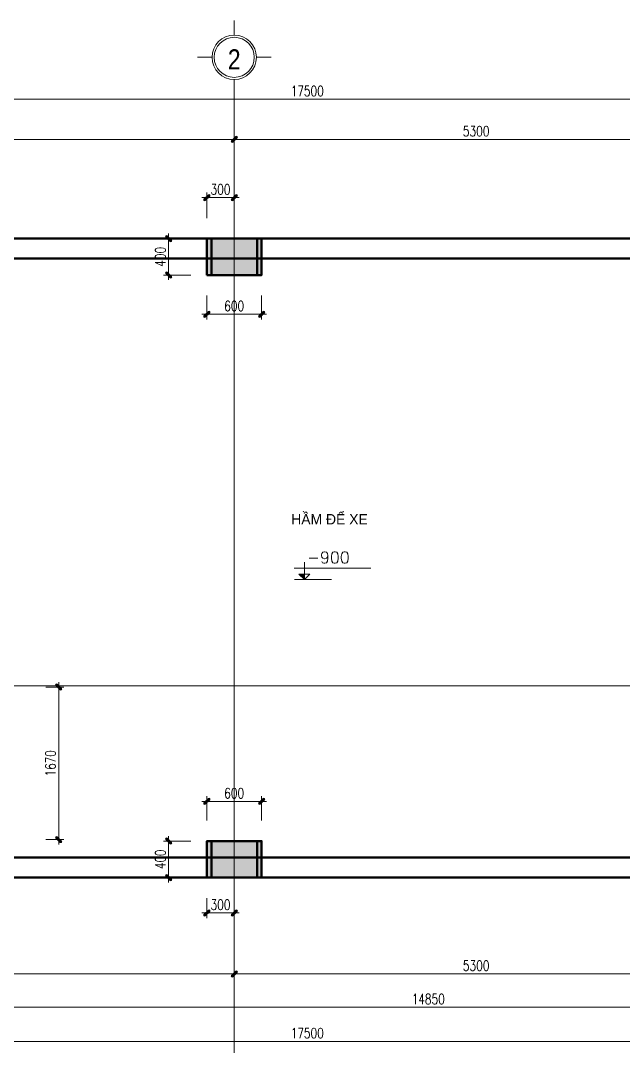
# Model space of a CAD drawing. Extents: x -165145 to 691808, y -202842 to 311040.
# Drawn here: x 552006 to 558610, y 39178 to 50417 of the extents above; entities that cross this region are included whole.
import ezdxf
from ezdxf.enums import TextEntityAlignment as Align

# ---------------------------------------------------------------- set-up
doc = ezdxf.new("R2010")
doc.units = 0
doc.header["$LTSCALE"] = 10
doc.header["$MEASUREMENT"] = 0
doc.linetypes.add('HIDDEN', pattern=[2.3807, 1.587, -0.7937])
doc.linetypes.add('TIM', pattern=[26.01, 10, -3, 0.01, -3, 10])
doc.layers.get('0').update_dxf_attribs({"linetype": 'CONTINUOUS'})
doc.layers.get('Defpoints').update_dxf_attribs({"color": 5, "linetype": 'CONTINUOUS'})
for name, color, linetype, lineweight in [('ARROWS', 1, 'CONTINUOUS', 0), ('DIM', 8, 'CONTINUOUS', 13), ('GE_KC_NETKHUAT', 9, 'HIDDEN', 20), ('netchia', 2, 'CONTINUOUS', 20), ('TEXT', 4, 'CONTINUOUS', 20), ('TRUC', 251, 'TIM', 5), ('wall', 7, 'CONTINUOUS', 50)]:
    doc.layers.add(name, color=color, linetype=linetype, lineweight=lineweight)
doc.styles.add('ROMANS', font='romans', dxfattribs={"width": 0.75, "bigfont": 'vns'})
doc.styles.add('STYLE1', font='')
doc.styles.add('VNARIALH', font='', dxfattribs={"width": 0.75})
doc.styles.add('VnArialNarrowH', font='')
doc.styles.get('STYLE1').set_extended_font_data('.VnAvantH')
doc.styles.get('VNARIALH').set_extended_font_data('.VnArialH')
doc.styles.get('VnArialNarrowH').set_extended_font_data('.VnArial NarrowH')
doc.dimstyles.new('fit0.75', dxfattribs={"dimscale": 0.5625, "dimtxt": 200, "dimasz": 75, "dimexe": 100, "dimexo": 400, "dimgap": 0.03, "dimtad": 0, "dimdec": 0, "dimdsep": 46, "dimtxsty": 'ROMANS', "dimblk": 'alex', "dimcen": 150, "dimclrd": 8, "dimclre": 8, "dimclrt": 7, "dimaunit": 1, "dimadec": 0, "dimazin": 0, "dimtfac": 0.072, "dimtdec": 0, "dimtix": 1, "dimtmove": 2, "dimatfit": 3, "dimldrblk": 'a-01', "dimfxl": 100, "dimtvp": 0.8, "dimtolj": 1, "dimarcsym": 0})

# ---------------------------------------------------------------- blocks, each defined once
blk = doc.blocks.new('tentruc')
at = {"layer": 'DIM'}
for p, q in [((0, 311), (0, 516)), ((-516, 0), (-311, 0)), ((-516, 0), (-311, 0)), ((311, 0), (516, 0)), ((311, 0), (516, 0)), ((0, -516), (0, -311))]:
    blk.add_line(p, q, dxfattribs=at)
at = {"layer": 'DIM', "ltscale": 0.5}
blk.add_circle((0, 0), 311, dxfattribs=at)
at = {"layer": 'DIM'}
blk.add_circle((0, 0), 281, dxfattribs=at)
at = {"layer": 'DIM', "color": 7, "linetype": 'ByBlock', "ltscale": 0.5, "style": 'VNARIALH', "width": 1.1}
blk.add_attdef('A', text='', height=281, dxfattribs=at).set_placement((0, -107), align=Align.CENTER)
blk = doc.blocks.new('alex')
at = {"layer": 'ARROWS'}
h = blk.add_hatch(color=1, dxfattribs=at)
edge = h.paths.add_edge_path()
edge.add_line((0.4, 0.74), (-0.74, -0.4))
edge.add_ellipse((-0.57, -0.57), major_axis=(0.17, 0.17), ratio=1, start_angle=90, end_angle=270)
edge.add_line((-0.4, -0.74), (0.74, 0.4))
edge.add_ellipse((0.57, 0.57), major_axis=(0.17, 0.17), ratio=1, start_angle=270, end_angle=450)
blk.add_lwpolyline([(0.4, 0.74), (-0.74, -0.4, 1), (-0.4, -0.74), (0.74, 0.4, 1)], format="xyb", close=True, dxfattribs=at)
at = {"layer": 'netchia', "color": 2}
for p, q in [((1.27, 0), (-1.27, 0)), ((0, -1.27), (0, 1.27))]:
    blk.add_line(p, q, dxfattribs=at)
blk = doc.blocks.new('*D93')
at = {"layer": 'Defpoints', "color": 0, "ltscale": 0.05, "transparency": 16777216}
for p in [(1196016, -239134), (1196485, -239134), (1196485, -239534)]:
    blk.add_point(p, dxfattribs=at)
at = {"layer": 'DIM', "color": 8, "lineweight": -2, "ltscale": 0.05, "transparency": 16777216}
for p, q in [((1196260, -239134), (1195959, -239134)), ((1196016, -239492), (1196016, -239176)), ((1196260, -239534), (1195959, -239534))]:
    blk.add_line(p, q, dxfattribs=at)
at = {"layer": 'DIM', "color": 8, "lineweight": -2, "ltscale": 0.05, "transparency": 16777216, "xscale": 42.1875, "yscale": 42.1875, "zscale": 42.1875}
for p, rotation in [((1196016, -239134), 90), ((1196016, -239534), 270)]:
    blk.add_blockref('alex', p, dxfattribs=dict(at, rotation=rotation))
at = {"layer": 'DIM', "color": 7, "ltscale": 0.05, "transparency": 16777216, "insert": (1195926, -239334), "char_height": 112.5, "attachment_point": 5, "rotation": 90, "style": 'ROMANS'}
blk.add_mtext('\\A1;400', dxfattribs=at)
blk = doc.blocks.new('a-01')
at = {"layer": 'ARROWS'}
blk.add_hatch(color=256, dxfattribs=at).paths.add_polyline_path([(-1.8, 0.49), (-1.8, -0.49), (0, 0)])
at = {"layer": 'netchia'}
blk.add_lwpolyline([(-1.8, 0.49), (-1.8, -0.49), (0, 0), (0, 0)], close=True, dxfattribs=at)
blk = doc.blocks.new('*D94')
at = {"layer": 'Defpoints', "color": 0, "ltscale": 0.05, "transparency": 16777216}
for p in [(1196016, -232534), (1196485, -232534), (1196485, -232934)]:
    blk.add_point(p, dxfattribs=at)
at = {"layer": 'DIM', "color": 8, "lineweight": -2, "ltscale": 0.05, "transparency": 16777216}
for p, q in [((1196260, -232534), (1195959, -232534)), ((1196016, -232892), (1196016, -232576)), ((1196260, -232934), (1195959, -232934))]:
    blk.add_line(p, q, dxfattribs=at)
at = {"layer": 'DIM', "color": 8, "lineweight": -2, "ltscale": 0.05, "transparency": 16777216, "xscale": 42.1875, "yscale": 42.1875, "zscale": 42.1875}
for p, rotation in [((1196016, -232534), 90), ((1196016, -232934), 270)]:
    blk.add_blockref('alex', p, dxfattribs=dict(at, rotation=rotation))
at = {"layer": 'DIM', "color": 7, "ltscale": 0.05, "transparency": 16777216, "insert": (1195926, -232734), "char_height": 112.5, "attachment_point": 5, "rotation": 90, "style": 'ROMANS'}
blk.add_mtext('\\A1;400', dxfattribs=at)
blk = doc.blocks.new('*D96')
at = {"layer": 'Defpoints', "color": 0, "ltscale": 0.05, "transparency": 16777216}
for p in [(1196735, -231448), (1191435, -232534), (1196735, -232534)]:
    blk.add_point(p, dxfattribs=at)
at = {"layer": 'DIM', "color": 8, "lineweight": -2, "ltscale": 0.05, "transparency": 16777216}
for p, q in [((1191435, -232309), (1191435, -231392)), ((1196735, -232309), (1196735, -231392)), ((1191477, -231448), (1196693, -231448))]:
    blk.add_line(p, q, dxfattribs=at)
at = {"layer": 'DIM', "color": 8, "lineweight": -2, "ltscale": 0.05, "transparency": 16777216, "xscale": 42.1875, "yscale": 42.1875, "zscale": 42.1875, "rotation": 180}
blk.add_blockref('alex', (1191435, -231448), dxfattribs=at)
at = {"layer": 'DIM', "color": 8, "lineweight": -2, "ltscale": 0.05, "transparency": 16777216, "xscale": 42.1875, "yscale": 42.1875, "zscale": 42.1875}
blk.add_blockref('alex', (1196735, -231448), dxfattribs=at)
at = {"layer": 'DIM', "color": 7, "ltscale": 0.05, "transparency": 16777216, "insert": (1194085, -231358), "char_height": 112.5, "attachment_point": 5, "style": 'ROMANS'}
blk.add_mtext('\\A1;5300', dxfattribs=at)
blk = doc.blocks.new('*D101')
at = {"layer": 'Defpoints', "color": 0, "transparency": 16777216}
for p in [(1191435, -239162), (1206285, -239162), (1206285, -240955)]:
    blk.add_point(p, dxfattribs=at)
at = {"layer": 'DIM', "color": 8, "lineweight": -2, "transparency": 16777216}
for p, q in [((1191435, -239387), (1191435, -241011)), ((1206285, -239387), (1206285, -241011)), ((1191477, -240955), (1206243, -240955))]:
    blk.add_line(p, q, dxfattribs=at)
at = {"layer": 'DIM', "color": 8, "lineweight": -2, "transparency": 16777216, "xscale": 42.1875, "yscale": 42.1875, "zscale": 42.1875, "rotation": 180}
blk.add_blockref('alex', (1191435, -240955), dxfattribs=at)
at = {"layer": 'DIM', "color": 8, "lineweight": -2, "transparency": 16777216, "xscale": 42.1875, "yscale": 42.1875, "zscale": 42.1875}
blk.add_blockref('alex', (1206285, -240955), dxfattribs=at)
at = {"layer": 'DIM', "color": 7, "transparency": 16777216, "insert": (1198860, -240865), "char_height": 112.5, "attachment_point": 5, "style": 'ROMANS'}
blk.add_mtext('\\A1;14850', dxfattribs=at)
blk = doc.blocks.new('*D105')
at = {"layer": 'Defpoints', "color": 0, "transparency": 16777216}
for p in [(1196735, -239534), (1202035, -239534), (1202035, -240589)]:
    blk.add_point(p, dxfattribs=at)
at = {"layer": 'DIM', "color": 8, "lineweight": -2, "transparency": 16777216}
for p, q in [((1196735, -239759), (1196735, -240646)), ((1202035, -239759), (1202035, -240646)), ((1196777, -240589), (1201993, -240589))]:
    blk.add_line(p, q, dxfattribs=at)
at = {"layer": 'DIM', "color": 8, "lineweight": -2, "transparency": 16777216, "xscale": 42.1875, "yscale": 42.1875, "zscale": 42.1875, "rotation": 180}
blk.add_blockref('alex', (1196735, -240589), dxfattribs=at)
at = {"layer": 'DIM', "color": 8, "lineweight": -2, "transparency": 16777216, "xscale": 42.1875, "yscale": 42.1875, "zscale": 42.1875}
blk.add_blockref('alex', (1202035, -240589), dxfattribs=at)
at = {"layer": 'DIM', "color": 7, "transparency": 16777216, "insert": (1199385, -240499), "char_height": 112.5, "attachment_point": 5, "style": 'ROMANS'}
blk.add_mtext('\\A1;5300', dxfattribs=at)
blk = doc.blocks.new('*D106')
at = {"layer": 'Defpoints', "color": 0, "transparency": 16777216}
for p in [(1191435, -239534), (1196735, -239534), (1196735, -240589)]:
    blk.add_point(p, dxfattribs=at)
at = {"layer": 'DIM', "color": 8, "lineweight": -2, "transparency": 16777216}
for p, q in [((1191435, -239759), (1191435, -240646)), ((1196735, -239759), (1196735, -240646)), ((1191477, -240589), (1196693, -240589))]:
    blk.add_line(p, q, dxfattribs=at)
at = {"layer": 'DIM', "color": 8, "lineweight": -2, "transparency": 16777216, "xscale": 42.1875, "yscale": 42.1875, "zscale": 42.1875, "rotation": 180}
blk.add_blockref('alex', (1191435, -240589), dxfattribs=at)
at = {"layer": 'DIM', "color": 8, "lineweight": -2, "transparency": 16777216, "xscale": 42.1875, "yscale": 42.1875, "zscale": 42.1875}
blk.add_blockref('alex', (1196735, -240589), dxfattribs=at)
at = {"layer": 'DIM', "color": 7, "transparency": 16777216, "insert": (1194085, -240499), "char_height": 112.5, "attachment_point": 5, "style": 'ROMANS'}
blk.add_mtext('\\A1;5300', dxfattribs=at)
blk = doc.blocks.new('*D108')
at = {"layer": 'Defpoints', "color": 0, "transparency": 16777216}
for p in [(1202035, -231448), (1196735, -232534), (1202035, -232534)]:
    blk.add_point(p, dxfattribs=at)
at = {"layer": 'DIM', "color": 8, "lineweight": -2, "transparency": 16777216}
for p, q in [((1196735, -232309), (1196735, -231392)), ((1202035, -232309), (1202035, -231392)), ((1196777, -231448), (1201993, -231448))]:
    blk.add_line(p, q, dxfattribs=at)
at = {"layer": 'DIM', "color": 8, "lineweight": -2, "transparency": 16777216, "xscale": 42.1875, "yscale": 42.1875, "zscale": 42.1875, "rotation": 180}
blk.add_blockref('alex', (1196735, -231448), dxfattribs=at)
at = {"layer": 'DIM', "color": 8, "lineweight": -2, "transparency": 16777216, "xscale": 42.1875, "yscale": 42.1875, "zscale": 42.1875}
blk.add_blockref('alex', (1202035, -231448), dxfattribs=at)
at = {"layer": 'DIM', "color": 7, "transparency": 16777216, "insert": (1199385, -231358), "char_height": 112.5, "attachment_point": 5, "style": 'ROMANS'}
blk.add_mtext('\\A1;5300', dxfattribs=at)
blk = doc.blocks.new('*D112')
at = {"layer": 'Defpoints', "color": 0, "transparency": 16777216}
for p in [(1206285, -231008), (1188785, -232534), (1206285, -232534)]:
    blk.add_point(p, dxfattribs=at)
at = {"layer": 'DIM', "color": 8, "lineweight": -2, "transparency": 16777216}
for p, q in [((1188785, -232309), (1188785, -230952)), ((1188827, -231008), (1206243, -231008)), ((1206285, -232309), (1206285, -230952))]:
    blk.add_line(p, q, dxfattribs=at)
at = {"layer": 'DIM', "color": 8, "lineweight": -2, "transparency": 16777216, "xscale": 42.1875, "yscale": 42.1875, "zscale": 42.1875, "rotation": 180}
blk.add_blockref('alex', (1188785, -231008), dxfattribs=at)
at = {"layer": 'DIM', "color": 8, "lineweight": -2, "transparency": 16777216, "xscale": 42.1875, "yscale": 42.1875, "zscale": 42.1875}
blk.add_blockref('alex', (1206285, -231008), dxfattribs=at)
at = {"layer": 'DIM', "color": 7, "transparency": 16777216, "insert": (1197535, -230918), "char_height": 112.5, "attachment_point": 5, "style": 'ROMANS'}
blk.add_mtext('\\A1;17500', dxfattribs=at)
blk = doc.blocks.new('*D130')
at = {"layer": 'Defpoints', "color": 0, "transparency": 16777216}
for p in [(1188785, -239534), (1206285, -239534), (1206285, -241328)]:
    blk.add_point(p, dxfattribs=at)
at = {"layer": 'DIM', "color": 8, "lineweight": -2, "transparency": 16777216}
for p, q in [((1188785, -239759), (1188785, -241385)), ((1206285, -239759), (1206285, -241385)), ((1188827, -241328), (1206243, -241328))]:
    blk.add_line(p, q, dxfattribs=at)
at = {"layer": 'DIM', "color": 8, "lineweight": -2, "transparency": 16777216, "xscale": 42.1875, "yscale": 42.1875, "zscale": 42.1875, "rotation": 180}
blk.add_blockref('alex', (1188785, -241328), dxfattribs=at)
at = {"layer": 'DIM', "color": 8, "lineweight": -2, "transparency": 16777216, "xscale": 42.1875, "yscale": 42.1875, "zscale": 42.1875}
blk.add_blockref('alex', (1206285, -241328), dxfattribs=at)
at = {"layer": 'DIM', "color": 7, "transparency": 16777216, "insert": (1197535, -241238), "char_height": 112.5, "attachment_point": 5, "style": 'ROMANS'}
blk.add_mtext('\\A1;17500', dxfattribs=at)
blk = doc.blocks.new('cot0.000')
at = {"linetype": 'ByBlock', "ltscale": 0.5}
blk.add_hatch(color=7, dxfattribs=at).paths.add_polyline_path([(0, 65), (-67, 65), (0, 0)])
at = {"color": 7, "linetype": 'ByBlock', "ltscale": 0.5}
for p, q in [((-124, 138), (807, 138)), ((0, 212), (0, 0)), ((-121, 0), (332, 0)), ((0, 0), (-67, 65)), ((-67, 65), (67, 65)), ((0, 0), (67, 65))]:
    blk.add_line(p, q, dxfattribs=at)
at = {"color": 7, "linetype": 'ByBlock', "ltscale": 0.5, "style": 'ROMANS'}
blk.add_attdef('%%P0.000', (33, 199), '', height=141, dxfattribs=at)
blk = doc.blocks.new('*D223')
at = {"layer": 'Defpoints', "color": 0, "transparency": 16777216}
for p in [(1194447.02296, -237447.25657), (1194447.02296, -239117.25657), (1194812.52296, -239117.25657)]:
    blk.add_point(p, dxfattribs=at)
at = {"layer": 'DIM', "color": 8, "lineweight": -2, "transparency": 16777216}
for p, q in [((1194672.02296, -237447.25657), (1194868.77296, -237447.25657)), ((1194812.52296, -237489.44407), (1194812.52296, -239075.06907)), ((1194672.02296, -239117.25657), (1194868.77296, -239117.25657))]:
    blk.add_line(p, q, dxfattribs=at)
at = {"layer": 'DIM', "color": 8, "lineweight": -2, "transparency": 16777216, "xscale": 42.1875, "yscale": 42.1875, "zscale": 42.1875}
for p, rotation in [((1194812.52296, -237447.25657), 90), ((1194812.52296, -239117.25657), 270)]:
    blk.add_blockref('alex', p, dxfattribs=dict(at, rotation=rotation))
at = {"layer": 'DIM', "color": 7, "transparency": 16777216, "insert": (1194722.52296, -238282.25657), "char_height": 112.5, "attachment_point": 5, "rotation": 90, "style": 'ROMANS'}
blk.add_mtext('\\A1;1670', dxfattribs=at)
blk = doc.blocks.new('*D314')
at = {"layer": 'Defpoints', "color": 0, "transparency": 16777216}
for p in [(1196435, -239534), (1196735, -239534), (1196735, -239921)]:
    blk.add_point(p, dxfattribs=at)
at = {"layer": 'DIM', "color": 8, "lineweight": -2, "transparency": 16777216}
for p, q in [((1196435, -239759), (1196435, -239977)), ((1196735, -239759), (1196735, -239977)), ((1196477, -239921), (1196693, -239921))]:
    blk.add_line(p, q, dxfattribs=at)
at = {"layer": 'DIM', "color": 8, "lineweight": -2, "transparency": 16777216, "xscale": 42.1875, "yscale": 42.1875, "zscale": 42.1875, "rotation": 180}
blk.add_blockref('alex', (1196435, -239921), dxfattribs=at)
at = {"layer": 'DIM', "color": 8, "lineweight": -2, "transparency": 16777216, "xscale": 42.1875, "yscale": 42.1875, "zscale": 42.1875}
blk.add_blockref('alex', (1196735, -239921), dxfattribs=at)
at = {"layer": 'DIM', "color": 7, "transparency": 16777216, "insert": (1196585, -239831), "char_height": 112.5, "attachment_point": 5, "style": 'ROMANS'}
blk.add_mtext('\\A1;300', dxfattribs=at)
blk = doc.blocks.new('*D315')
at = {"layer": 'Defpoints', "color": 0, "transparency": 16777216}
for p in [(1197035, -238700), (1196435, -239134), (1197035, -239134)]:
    blk.add_point(p, dxfattribs=at)
at = {"layer": 'DIM', "color": 8, "lineweight": -2, "transparency": 16777216}
for p, q in [((1196435, -238909), (1196435, -238643)), ((1196477, -238700), (1196993, -238700)), ((1197035, -238909), (1197035, -238643))]:
    blk.add_line(p, q, dxfattribs=at)
at = {"layer": 'DIM', "color": 8, "lineweight": -2, "transparency": 16777216, "xscale": 42.1875, "yscale": 42.1875, "zscale": 42.1875, "rotation": 180}
blk.add_blockref('alex', (1196435, -238700), dxfattribs=at)
at = {"layer": 'DIM', "color": 8, "lineweight": -2, "transparency": 16777216, "xscale": 42.1875, "yscale": 42.1875, "zscale": 42.1875}
blk.add_blockref('alex', (1197035, -238700), dxfattribs=at)
at = {"layer": 'DIM', "color": 7, "transparency": 16777216, "insert": (1196735, -238610), "char_height": 112.5, "attachment_point": 5, "style": 'ROMANS'}
blk.add_mtext('\\A1;600', dxfattribs=at)
blk = doc.blocks.new('*D316')
at = {"layer": 'Defpoints', "color": 0, "transparency": 16777216}
for p in [(1196435, -232934), (1197035, -232934), (1197035, -233363)]:
    blk.add_point(p, dxfattribs=at)
at = {"layer": 'DIM', "color": 8, "lineweight": -2, "transparency": 16777216}
for p, q in [((1196435, -233159), (1196435, -233419)), ((1197035, -233159), (1197035, -233419)), ((1196477, -233363), (1196993, -233363))]:
    blk.add_line(p, q, dxfattribs=at)
at = {"layer": 'DIM', "color": 8, "lineweight": -2, "transparency": 16777216, "xscale": 42.1875, "yscale": 42.1875, "zscale": 42.1875, "rotation": 180}
blk.add_blockref('alex', (1196435, -233363), dxfattribs=at)
at = {"layer": 'DIM', "color": 8, "lineweight": -2, "transparency": 16777216, "xscale": 42.1875, "yscale": 42.1875, "zscale": 42.1875}
blk.add_blockref('alex', (1197035, -233363), dxfattribs=at)
at = {"layer": 'DIM', "color": 7, "transparency": 16777216, "insert": (1196735, -233273), "char_height": 112.5, "attachment_point": 5, "style": 'ROMANS'}
blk.add_mtext('\\A1;600', dxfattribs=at)
blk = doc.blocks.new('*D317')
at = {"layer": 'Defpoints', "color": 0, "transparency": 16777216}
for p in [(1196735, -232086), (1196435, -232534), (1196735, -232534)]:
    blk.add_point(p, dxfattribs=at)
at = {"layer": 'DIM', "color": 8, "lineweight": -2, "transparency": 16777216}
for p, q in [((1196435, -232309), (1196435, -232030)), ((1196735, -232309), (1196735, -232030)), ((1196477, -232086), (1196693, -232086))]:
    blk.add_line(p, q, dxfattribs=at)
at = {"layer": 'DIM', "color": 8, "lineweight": -2, "transparency": 16777216, "xscale": 42.1875, "yscale": 42.1875, "zscale": 42.1875, "rotation": 180}
blk.add_blockref('alex', (1196435, -232086), dxfattribs=at)
at = {"layer": 'DIM', "color": 8, "lineweight": -2, "transparency": 16777216, "xscale": 42.1875, "yscale": 42.1875, "zscale": 42.1875}
blk.add_blockref('alex', (1196735, -232086), dxfattribs=at)
at = {"layer": 'DIM', "color": 7, "transparency": 16777216, "insert": (1196585, -231996), "char_height": 112.5, "attachment_point": 5, "style": 'ROMANS'}
blk.add_mtext('\\A1;300', dxfattribs=at)
blk = doc.blocks.new('A$C1ec07113')
at = {"layer": 'wall'}
h = blk.add_hatch(dxfattribs=at)
h.set_pattern_fill('AR-CONC', color=256, style=0)
h.set_pattern_definition([(50, (-1183518.971, 253357.408), (7.172601826, -0.62752135), [0.75, -8.25]), (355, (-1183518.971, 253357.408), (-1.387513336, 7.521921337), [0.6, -6.6]), (100.45144446, (-1183518.373, 253357.356), (5.785088467, 6.89439991), [0.63740192, -7.01142112]), (46.1842, (-1183518.971, 253359.408), (10.672413307, -1.65519281), [1.125, -12.375]), (96.6356355, (-1183518.082, 253359.27), (9.34661946, 9.74118601), [0.95610342, -10.5171376]), (351.184164, (-1183518.971, 253359.408), (9.34661945, 9.741186), [0.9, -9.90000001]), (21, (-1183517.971, 253358.908), (5.96907052, -4.026188907), [0.75, -8.25]), (326, (-1183517.971, 253358.908), (2.43315332, 7.25150045), [0.6, -6.6]), (71.45144474, (-1183517.4735, 253358.5726), (8.402223767, 3.22531153), [0.6374019, -7.01142112]), (37.5, (-1183518.971, 253357.408), (0.121598553, 3.3289385383), [0, -6.52, 0, -6.7, 0, -6.625]), (7.5, (-1183518.971, 253357.408), (2.630695374, 3.944117119), [0, -3.82, 0, -6.37, 0, -2.525]), (327.5, (-1183521.201, 253357.408), (5.338224362, -0.2255487173), [0, -2.5, 0, -7.8, 0, -10.35]), (317.5, (-1183522.201, 253357.408), (5.831861693, 1.001049823), [0, -3.25, 0, -5.18, 0, -7.35])])
h.paths.add_polyline_path([(15207.5, 15555.9), (14607.5, 15555.9), (14607.5, 15155.9), (15207.5, 15155.9)])
at = {"layer": 'wall', "ltscale": 0.05}
h = blk.add_hatch(dxfattribs=at)
h.set_pattern_fill('AR-CONC', color=256, style=0)
h.set_pattern_definition([(310, (-986924.6383, -155304.732), (7.172601826, 0.62752135), [0.75, -8.25]), (5, (-986924.638, -155304.732), (-1.387513336, -7.521921337), [0.6, -6.6]), (259.5486, (-986924.0406, -155304.6796), (5.785093817, -6.89439542), [0.6374019, -7.01142112]), (313.8158, (-986924.638, -155306.732), (10.67241049, 1.65519014), [1.125, -12.375]), (263.3644, (-986923.749, -155306.594), (9.34662706, -9.74117871), [0.95610288, -10.51713]), (8.8158, (-986924.638, -155306.732), (9.34661945, -9.74118601), [0.9, -9.9]), (339, (-986923.6383, -155306.232), (5.96907052, 4.026188907), [0.75, -8.25]), (34, (-986923.638, -155306.232), (2.43315332, -7.25150045), [0.6, -6.6]), (288.5486, (-986923.141, -155305.8964), (8.402226286, -3.225304967), [0.6374019, -7.01142112]), (322.5, (-986924.6383, -155304.732), (0.121598553, -3.328938538), [0, -6.52, 0, -6.7, 0, -6.625]), (352.5, (-986924.6383, -155304.732), (2.630695374, -3.944117119), [0, -3.82, 0, -6.37, 0, -2.525]), (32.5, (-986926.8683, -155304.732), (5.338224362, 0.225548717), [0, -2.5, 0, -7.8, 0, -10.35]), (42.5, (-986927.8683, -155304.732), (5.831861693, -1.001049823), [0, -3.25, 0, -5.18, 0, -7.35])])
h.paths.add_polyline_path([(15157.5, 15555.9), (14657.5, 15555.9), (14657.5, 15155.9), (15157.5, 15155.9)])
at = {"layer": 'wall'}
h = blk.add_hatch(dxfattribs=at)
h.set_pattern_fill('AR-CONC', color=256, style=0)
h.set_pattern_definition([(50, (-1183518.971, 246757.414), (7.172601826, -0.62752135), [0.75, -8.25]), (355, (-1183518.971, 246757.414), (-1.387513336, 7.521921337), [0.6, -6.6]), (100.45144446, (-1183518.373, 246757.362), (5.785088467, 6.89439991), [0.63740192, -7.01142112]), (46.1842, (-1183518.971, 246759.414), (10.672413307, -1.65519281), [1.125, -12.375]), (96.6356355, (-1183518.082, 246759.276), (9.34661946, 9.74118601), [0.95610342, -10.5171376]), (351.184164, (-1183518.971, 246759.414), (9.34661945, 9.741186), [0.9, -9.90000001]), (21, (-1183517.971, 246758.914), (5.96907052, -4.026188907), [0.75, -8.25]), (326, (-1183517.971, 246758.914), (2.43315332, 7.25150045), [0.6, -6.6]), (71.45144474, (-1183517.4735, 246758.5786), (8.402223767, 3.22531153), [0.6374019, -7.01142112]), (37.5, (-1183518.971, 246757.414), (0.121598553, 3.3289385383), [0, -6.52, 0, -6.7, 0, -6.625]), (7.5, (-1183518.971, 246757.414), (2.630695374, 3.944117119), [0, -3.82, 0, -6.37, 0, -2.525]), (327.5, (-1183521.201, 246757.414), (5.338224362, -0.2255487173), [0, -2.5, 0, -7.8, 0, -10.35]), (317.5, (-1183522.201, 246757.414), (5.831861693, 1.001049823), [0, -3.25, 0, -5.18, 0, -7.35])])
h.paths.add_polyline_path([(15207.5, 8955.9), (14607.5, 8955.9), (14607.5, 8555.9), (15207.5, 8555.9)])
at = {"layer": 'wall', "ltscale": 0.05}
h = blk.add_hatch(dxfattribs=at)
h.set_pattern_fill('AR-CONC', color=256, style=0)
h.set_pattern_definition([(310, (-986924.6383, -161904.7266), (7.172601826, 0.62752135), [0.75, -8.25]), (5, (-986924.638, -161904.7266), (-1.387513336, -7.521921337), [0.6, -6.6]), (259.5486, (-986924.0406, -161904.674), (5.785093817, -6.89439542), [0.6374019, -7.01142112]), (313.8158, (-986924.638, -161906.727), (10.67241049, 1.65519014), [1.125, -12.375]), (263.3644, (-986923.749, -161906.589), (9.34662706, -9.74117871), [0.95610288, -10.51713]), (8.8158, (-986924.638, -161906.727), (9.34661945, -9.74118601), [0.9, -9.9]), (339, (-986923.6383, -161906.2266), (5.96907052, 4.026188907), [0.75, -8.25]), (34, (-986923.638, -161906.2266), (2.43315332, -7.25150045), [0.6, -6.6]), (288.5486, (-986923.141, -161905.891), (8.402226286, -3.225304967), [0.6374019, -7.01142112]), (322.5, (-986924.6383, -161904.7266), (0.121598553, -3.328938538), [0, -6.52, 0, -6.7, 0, -6.625]), (352.5, (-986924.6383, -161904.7266), (2.630695374, -3.944117119), [0, -3.82, 0, -6.37, 0, -2.525]), (32.5, (-986926.8683, -161904.7266), (5.338224362, 0.225548717), [0, -2.5, 0, -7.8, 0, -10.35]), (42.5, (-986927.8683, -161904.7266), (5.831861693, -1.001049823), [0, -3.25, 0, -5.18, 0, -7.35])])
h.paths.add_polyline_path([(15157.5, 8955.9), (14657.5, 8955.9), (14657.5, 8555.9), (15157.5, 8555.9)])
at = {"layer": 'TRUC', "ltscale": 0.05}
for p, q in [((14907.5, 17138.3), (14907.5, 6705.8)), ((4634.5, 15555.9), (26472.1, 15555.9)), ((4679.1, 10655.9), (26472.1, 10655.9)), ((4679.1, 8555.9), (26653.4, 8555.9))]:
    blk.add_line(p, q, dxfattribs=at)
at = {"layer": 'wall', "ltscale": 0.05}
for p, q in [((9607.5, 15555.9), (24457.5, 15555.9)), ((9607.5, 15335.9), (24237.5, 15335.9)), ((24457.5, 8775.9), (9607.5, 8775.9)), ((26179.8, 8555.9), (9607.5, 8555.9))]:
    blk.add_line(p, q, dxfattribs=at)
for points in [[(14607.5, 15155.9), (15207.5, 15155.9), (15207.5, 15555.9), (14607.5, 15555.9)], [(14657.5, 15155.9), (15157.5, 15155.9), (15157.5, 15555.9), (14657.5, 15555.9)], [(14607.5, 8555.9), (15207.5, 8555.9), (15207.5, 8955.9), (14607.5, 8955.9)], [(14657.5, 8555.9), (15157.5, 8555.9), (15157.5, 8955.9), (14657.5, 8955.9)]]:
    blk.add_lwpolyline(points, close=True, dxfattribs=at)
at = {"layer": 'TEXT'}
ref = blk.add_blockref('tentruc', (14907.5, 17541.2), dxfattribs=dict(at, xscale=-0.78125, yscale=0.78125, zscale=0.78125, rotation=180))
ref.add_attrib('A', '2', dxfattribs={"color": 7, "linetype": 'ByBlock', "ltscale": 0.5, "height": 219.7, "style": 'VnArialNarrowH'}).set_placement((14907.5, 17408.7), align=Align.CENTER)
ref = blk.add_blockref('cot0.000', (15675.5, 11820.5), dxfattribs=dict(at, xscale=0.9000000000232831, yscale=0.9000000000232831, zscale=0.9000000000232831))
ref.add_attrib('%%P0.000', '-900', (15705.2, 11999.2), dxfattribs={"layer": 'DIM', "color": 7, "linetype": 'ByBlock', "ltscale": 0.5, "height": 126.56, "style": 'ROMANS'})
ref = blk.add_blockref('tentruc', (14907.5, 6302.8), dxfattribs=dict(at, xscale=-0.78125, yscale=0.78125, zscale=0.78125, rotation=180))
ref.add_attrib('A', '2', dxfattribs={"color": 7, "linetype": 'ByBlock', "ltscale": 0.5, "height": 219.7, "style": 'VnArialNarrowH'}).set_placement((14907.5, 6170.3), align=Align.CENTER)
at = {"layer": 'TEXT', "style": 'STYLE1'}
blk.add_text('HẦM ĐỂ XE', height=113.91, dxfattribs=at).set_placement((15531.8, 12424))
at = {"layer": 'DIM'}
for base, p1, p2, picture, middle in [((24457.5, 17082), (6957.5, 15555.9), (24457.5, 15555.9), '*D112', (15707.5, 17172)), ((20207.5, 16641.6), (14907.5, 15555.9), (20207.5, 15555.9), '*D108', (17557.5, 16731.6)), ((14907.5, 16003.5), (14607.5, 15555.9), (14907.5, 15555.9), '*D317', (14757.5, 16093.5)), ((15207.5, 14726.8), (14607.5, 15155.9), (15207.5, 15155.9), '*D316', (14907.5, 14816.8)), ((15207.5, 9390.3), (14607.5, 8955.9), (15207.5, 8955.9), '*D315', (14907.5, 9480.3)), ((24457.5, 7134.6), (9607.5, 8928.1), (24457.5, 8928.1), '*D101', (17032.5, 7224.6)), ((24457.5, 6761.5), (6957.5, 8555.9), (24457.5, 8555.9), '*D130', (15707.5, 6851.5)), ((14907.5, 7500.5), (9607.5, 8555.9), (14907.5, 8555.9), '*D106', (12257.5, 7590.5)), ((14907.5, 8169.2), (14607.5, 8555.9), (14907.5, 8555.9), '*D314', (14757.5, 8259.2)), ((20207.5, 7500.5), (14907.5, 8555.9), (20207.5, 8555.9), '*D105', (17557.5, 7590.5))]:
    dim = blk.add_linear_dim(base=base, p1=p1, p2=p2, dimstyle='fit0.75', dxfattribs=at)
    dim.commit()
    dim.dimension.update_dxf_attribs({"geometry": picture, "text_midpoint": middle, "insert": (-1181827.5, 248089.8)})
at = {"layer": 'DIM', "ltscale": 0.05}
dim = blk.add_linear_dim(base=(14907.5, 16641.6), p1=(9607.5, 15555.9), p2=(14907.5, 15555.9), dimstyle='fit0.75', dxfattribs=at)
dim.commit()
dim.dimension.update_dxf_attribs({"geometry": '*D96', "text_midpoint": (12257.5, 16731.6), "insert": (-1181827.5, 248089.8)})
for base, p1, p2, picture, middle in [((14188, 15555.9), (14657.5, 15155.9), (14657.5, 15555.9), '*D94', (14098, 15355.9)), ((14188, 8955.9), (14657.5, 8555.9), (14657.5, 8955.9), '*D93', (14098, 8755.9))]:
    dim = blk.add_linear_dim(base=base, p1=p1, p2=p2, angle=270, dimstyle='fit0.75', dxfattribs=at)
    dim.commit()
    dim.dimension.update_dxf_attribs({"geometry": picture, "text_midpoint": middle, "insert": (-1181827.5, 248089.8)})
at = {"layer": 'DIM'}
dim = blk.add_linear_dim(base=(12985, 8972.5), p1=(12619.5, 10642.5), p2=(12619.5, 8972.5), angle=90, dimstyle='fit0.75', dxfattribs=at)
dim.commit()
dim.dimension.update_dxf_attribs({"geometry": '*D223', "text_midpoint": (12895, 9807.5), "insert": (-1181827.5, 248089.8)})

msp = doc.modelspace()

# ---------------------------------------------------------------- block references
at = {"layer": 'GE_KC_NETKHUAT'}
msp.add_blockref('A$C1ec07113', (539439.64737, 32472.52756), dxfattribs=at)

doc.saveas('drawing.dxf')
